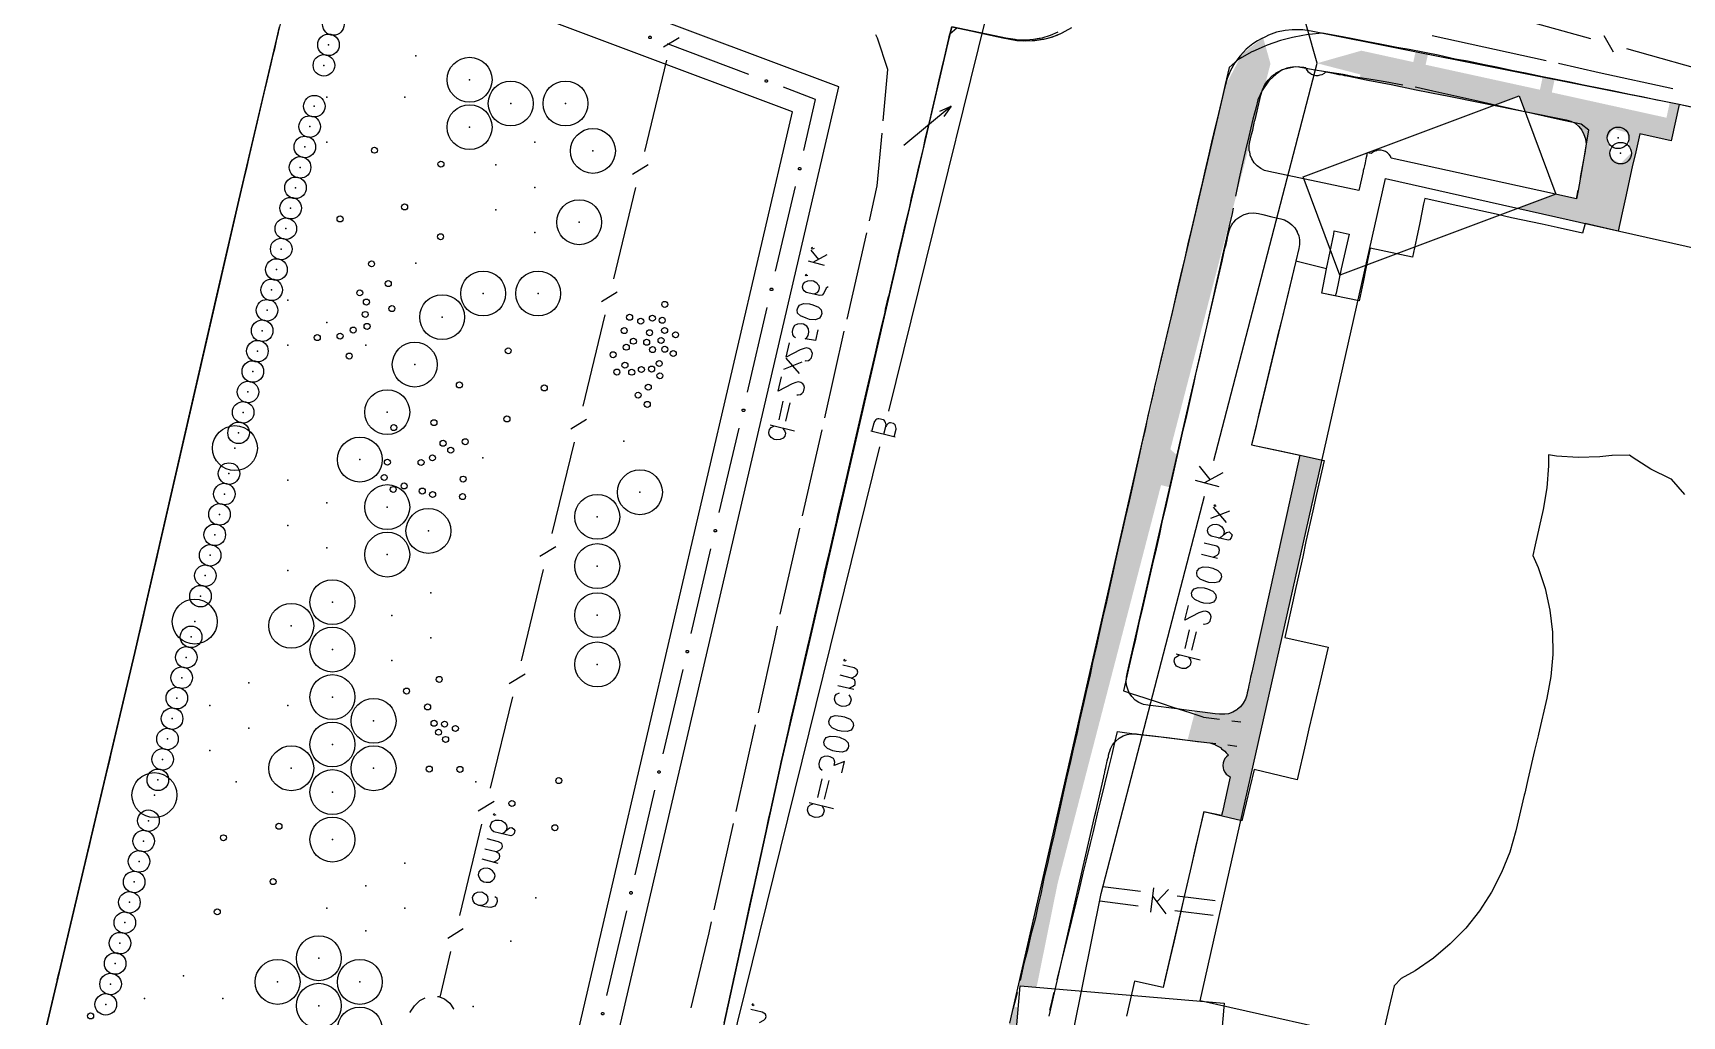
# Model space of a CAD drawing. Header units: metres. Extents: x 120 to 577, y 4 to 268.
# Drawn here: x 223 to 333.1, y 132.8 to 198.5 of the extents above; entities that cross this region are included whole.
import ezdxf

# ---------------------------------------------------------------- set-up
doc = ezdxf.new("R2010")
doc.units = ezdxf.units.M
for name, color, linetype in [('BOUNDARY', 7, 'Continuous'), ('BUILDING', 7, 'Continuous'), ('CURB', 7, 'Continuous'), ('ELECTR_CABLE', 7, 'Continuous'), ('ELECTR_CABLE_COMM', 7, 'Continuous'), ('GRASS', 7, 'Continuous'), ('HEAT', 7, 'Continuous'), ('LOUNGER', 7, 'Continuous'), ('NEW_BUSH', 3, 'Continuous'), ('NEW_LAWN', 82, 'Continuous'), ('NEW_TREE', 3, 'Continuous'), ('OVERHEAD_POWER_LINE', 7, 'Continuous'), ('ROAD', 7, 'Continuous'), ('SEWER', 7, 'Continuous'), ('WATER_PIPELINE', 7, 'Continuous')]:
    doc.layers.add(name, color=color, linetype=linetype)

# ---------------------------------------------------------------- blocks, each defined once
blk = doc.blocks.new('КЛЕН')
blk.add_circle((0, 0), 0.2)
blk = doc.blocks.new('СОСНА')
blk.add_circle((0, 0), 0.2)
blk = doc.blocks.new('ЯБЛОНЯ')
blk.add_circle((0, 0), 0.2)
blk = doc.blocks.new('ЛИПА')
blk.add_circle((0, 0), 0.2)
blk = doc.blocks.new('ТОПОЛЬ')
blk.add_circle((0, 0), 0.2)
blk = doc.blocks.new('ЗЛАКИ_ОРНАМЕНТАЛЬНЫЕ')
blk.add_circle((0, 0), 0.2)

msp = doc.modelspace()

# ---------------------------------------------------------------- hatches: boundary and pattern name
at = {"layer": 'NEW_LAWN'}
for points in [[(302.56, 194.88), (303.74, 197.12), (305.13, 198.17), (305.62, 196.44), (305.26, 195.05), (305.25, 195.04), (305.25, 195.04), (305.08, 194.69), (305.08, 194.69), (304.97, 194.33), (304.59, 192.69), (304.59, 192.68), (304.55, 192.6), (304.55, 192.6), (304.52, 192.46), (304.48, 192.25), (304.48, 192.25), (304.43, 192), (304.36, 191.72), (304.36, 191.72), (304.29, 191.43), (304.24, 191.22), (304.22, 191.1), (304.22, 191.1), (304.22, 191.04), (298.93, 170.68), (299.38, 170.28), (299.38, 170.28), (298.89, 168.14), (298.31, 168.29), (291.4, 141.68), (290, 134.76), (288.76, 134.86)], [(309.06, 169.96), (303.64, 145.88), (301.17, 146.45), (298.46, 134.72), (298.55, 135.15), (298.55, 135.16), (300.33, 142.82), (301.1, 146.21), (301.16, 146.46), (301.16, 146.47), (301.17, 146.47), (301.17, 146.47), (301.17, 146.47), (302.33, 146.21), (302.34, 146.21), (302.34, 146.21), (302.41, 146.47), (302.93, 148.81), (302.93, 148.81), (302.93, 148.81), (302.79, 148.88), (302.79, 148.88), (302.67, 148.99), (302.67, 148.99), (302.56, 149.11), (302.56, 149.11), (302.49, 149.27), (302.49, 149.27), (302.46, 149.41), (302.46, 149.41), (302.44, 149.56), (302.44, 149.56), (302.46, 149.74), (302.46, 149.74), (302.51, 149.88), (302.51, 149.88), (302.58, 150.02), (302.58, 150.02), (302.68, 150.14), (302.69, 150.14), (302.81, 150.24), (302.81, 150.24), (302.81, 150.25), (302.67, 150.4), (302.56, 150.52), (302.56, 150.52), (302.35, 150.68), (302.35, 150.68), (302.27, 150.77), (302.27, 150.77), (301.93, 150.94), (301.9, 150.96), (301.9, 150.96), (301.57, 151.07), (301.57, 151.07), (300.61, 151.19), (300.08, 151.25), (300.58, 153.17), (301.08, 153.13), (301.92, 153.02), (302.21, 152.99), (302.58, 152.99), (302.58, 152.99), (302.82, 153.02), (302.83, 153.02), (303.1, 153.13), (303.1, 153.13), (303.37, 153.28), (303.42, 153.32), (303.61, 153.48), (303.61, 153.48), (303.8, 153.72), (303.8, 153.72), (303.94, 153.98), (303.94, 153.98), (304.03, 154.26), (304.06, 154.42), (304.12, 154.66), (304.17, 154.93), (304.24, 155.19), (304.29, 155.45), (304.38, 155.8), (307.59, 170.28), (307.59, 170.28), (304.37, 170.99), (304.37, 170.99)], [(288.44, 133.45), (288.76, 133.4), (287.69, 120.82), (287.2, 120.92), (283.53, 102.73), (279.35, 84.82), (280.04, 84.66), (279.95, 84.28), (279.5, 82.24), (278.79, 82.41), (271.7, 53.26), (272.88, 52.96), (272.72, 52.17), (272.5, 51.19), (271.86, 50.67), (271.07, 50.87), (269.47, 44.69), (268.48, 44.62)]]:
    msp.add_hatch(color=82, dxfattribs=at).paths.add_polyline_path(points)
h = msp.add_hatch(color=82, dxfattribs=at)
h.paths.add_polyline_path([(311.63, 195.72), (308.73, 196.47), (311.69, 197.31), (315.16, 196.55), (315.31, 197.23), (316.14, 197.07), (315.98, 196.37), (323.62, 194.7), (323.8, 195.54), (324.6, 195.38), (324.41, 194.52), (332.07, 192.83), (332.29, 193.84), (332.92, 193.71), (332.38, 191.29), (330.28, 191.76), (328.85, 185.28), (322.18, 186.78), (324.67, 187.72), (326.07, 187.41), (326.07, 187.41), (326.07, 187.41), (326.18, 187.97), (326.56, 190.13), (326.58, 190.26), (326.59, 190.38), (326.61, 190.48), (326.61, 190.48), (326.63, 190.57), (326.63, 190.57), (326.65, 190.62), (326.65, 190.62), (326.65, 190.66), (326.65, 190.66), (326.66, 190.78), (326.68, 190.92), (326.7, 191.09), (326.7, 191.1), (326.68, 191.22), (326.66, 191.43), (326.66, 191.43), (326.56, 191.72), (326.56, 191.72), (326.42, 192), (326.42, 192), (326.21, 192.25), (326.21, 192.25), (325.97, 192.46), (325.97, 192.46), (325.69, 192.6), (325.69, 192.6), (325.37, 192.68), (325.37, 192.68), (322.62, 193.24), (322.23, 194.29), (320.53, 193.66), (317.2, 194.33), (317.2, 194.33), (317.18, 194.33), (317.18, 194.33), (315.36, 194.69), (313.67, 195.04), (312.12, 195.34), (311.56, 195.45)])
h.paths.add_polyline_path([(329.44, 191.84), (328.49, 192.1), (328.14, 191.49), (328.4, 190.11), (329.01, 189.76), (329.7, 190.46)], flags=16)

# ---------------------------------------------------------------- linework, layer by layer
at = {"layer": 'BOUNDARY'}
msp.add_lwpolyline([(334.7, 193.31), (332.92, 193.72), (332.38, 191.29), (330.28, 191.76), (330.02, 190.55), (329.79, 189.54), (329.34, 187.48), (329.11, 186.47), (328.85, 185.26), (326.63, 185.77), (326.47, 185.12), (324.78, 185.49), (323.77, 185.72), (321.72, 186.15), (320.69, 186.38), (318.65, 186.83), (317.62, 187.06), (315.92, 187.43), (315.85, 187.08), (315.59, 185.8), (315.38, 184.77), (315.1, 183.52), (312.27, 184.11), (312.01, 182.87), (311.8, 181.84), (311.54, 180.6), (309.04, 181.12), (309.37, 182.73), (307.31, 183.24), (307.07, 182.22), (306.82, 181.19), (306.34, 179.17), (306.07, 178.14), (305.58, 176.11), (305.34, 175.08), (304.85, 173.05), (304.61, 172.02), (304.36, 170.99), (306.27, 170.57), (307.3, 170.35), (309.2, 169.93), (308.68, 167.59), (308.45, 166.57), (307.99, 164.53), (307.77, 163.5), (307.31, 161.46), (307.09, 160.43), (306.58, 158.1), (309.48, 157.46), (308.92, 155.07), (308.68, 154.05), (308.19, 152.01), (307.96, 151), (307.4, 148.6), (304.54, 149.28), (304.24, 148.08), (303.99, 147.07), (303.7, 145.86), (301.17, 146.46), (300.85, 145.15), (300.62, 144.13), (300.33, 142.82), (299.86, 140.81), (299.63, 139.8), (299.16, 137.76), (298.91, 136.73), (298.46, 134.72), (296.54, 135.16), (296.01, 132.82)], dxfattribs=at)
at = {"layer": 'BUILDING'}
for points in [[(324.69, 187.72), (310.26, 182.31), (307.8, 188.88), (322.23, 194.29)], [(302.53, 133.69), (293.88, 32.11), (280.24, 33.27), (288.89, 134.85)]]:
    msp.add_lwpolyline(points, close=True, dxfattribs=at)
for points in [[(313.01, 131.11), (300.93, 133.83), (313.3, 188.78), (427.18, 163.15)], [(333.29, 167.66), (332.41, 168.68), (332.35, 168.7), (331.03, 169.36), (329.78, 170.15), (329.6, 170.29), (328.44, 170.27), (328.43, 170.27), (327.62, 170.17), (326.17, 170.13), (324.73, 170.22), (324.18, 170.32), (324.2, 169.58), (324.09, 168.1), (323.84, 166.65), (323.31, 164.31), (323.15, 163.59), (323.5, 162.79), (323.96, 161.38), (324.27, 159.93), (324.45, 158.46), (324.47, 156.98), (324.35, 155.5), (324.09, 154.05), (323.53, 151.65), (323.5, 151.55), (323.26, 150.55), (322.8, 148.62), (322.6, 147.72), (322.57, 147.58), (322.01, 145.19), (321.6, 143.77), (321.06, 142.4), (320.38, 141.09), (319.58, 139.85), (318.66, 138.69), (317.63, 137.64), (316.51, 136.68), (315.29, 135.85), (314.35, 135.33), (313.88, 134.85), (313.77, 134.38), (313.75, 134.29), (313.53, 133.34), (313.09, 131.41)]]:
    msp.add_lwpolyline(points, dxfattribs=at)
at = {"layer": 'CURB'}
for points in [[(239.5, 199.16), (239.3, 198.36), (239.03, 197.23), (238.85, 196.42), (238.57, 195.29), (238.38, 194.48), (238.12, 193.35), (237.93, 192.55), (237.66, 191.41), (237.47, 190.61), (237.21, 189.47), (237.02, 188.69), (236.75, 187.55), (236.56, 186.75), (236.3, 185.61), (236.11, 184.79), (235.86, 183.66), (235.67, 182.85), (235.41, 181.72), (235.22, 180.91), (234.97, 179.78), (234.78, 178.97), (234.52, 177.84), (234.33, 177.04), (234.08, 175.9), (233.89, 175.1), (233.63, 173.96), (233.44, 173.16), (233.17, 172.02), (233, 171.22), (232.74, 170.09), (232.55, 169.28), (232.28, 168.15), (232.11, 167.34), (231.85, 166.21), (231.66, 165.4), (231.39, 164.27), (231.22, 163.47), (230.96, 162.33), (230.76, 161.53), (230.5, 160.39), (230.33, 159.59), (230.07, 158.45), (229.87, 157.65), (229.75, 157.11), (229.75, 157.11), (229.61, 156.52), (229.42, 155.71), (229.16, 154.58), (228.97, 153.77), (228.7, 152.64), (228.51, 151.83), (228.23, 150.7), (228.06, 149.9), (227.78, 148.76), (227.59, 147.96), (227.32, 146.82), (227.13, 146.02), (226.87, 144.88), (226.68, 144.08), (226.4, 142.94), (226.21, 142.14), (225.94, 141.01), (225.75, 140.2), (225.49, 139.09), (225.3, 138.28), (225.04, 137.15), (224.84, 136.34), (224.56, 135.21)], [(269.75, 135.21), (270.01, 136.34), (270.18, 137.15), (270.43, 138.3), (270.6, 139.1), (270.85, 140.24), (271.02, 141.04), (271.28, 142.18), (271.46, 142.98), (271.7, 144.13), (271.88, 144.94), (272.12, 146.07), (272.3, 146.87), (272.56, 148.01), (272.73, 148.81), (272.96, 149.9), (272.96, 149.9), (272.98, 149.95), (272.98, 149.95), (272.98, 149.97), (273.17, 150.77), (273.43, 151.9), (273.61, 152.71), (273.87, 153.84), (274.06, 154.65), (274.32, 155.78), (274.5, 156.58), (274.76, 157.72), (274.95, 158.52), (275.21, 159.66), (275.4, 160.46), (275.67, 161.6), (275.84, 162.4), (275.84, 162.42), (275.84, 162.42), (276.1, 163.54), (276.3, 164.34), (276.56, 165.47), (276.73, 166.28), (276.99, 167.41), (277.19, 168.22), (277.45, 169.35), (277.64, 170.16), (277.9, 171.29), (278.08, 172.09), (278.34, 173.23), (278.53, 174.03), (278.79, 175.17), (278.97, 175.97), (279.23, 177.11), (279.42, 177.91), (279.68, 179.04), (279.88, 179.85), (279.91, 180.04), (279.91, 180.04), (280.1, 180.88), (280.1, 180.88), (280.14, 180.98), (280.33, 181.79), (280.59, 182.92), (280.78, 183.73), (281.05, 184.86), (281.22, 185.66), (281.5, 186.8), (281.67, 187.6), (281.95, 188.74), (282.13, 189.54), (282.41, 190.68), (282.58, 191.48), (282.86, 192.62), (283.04, 193.42), (283.3, 194.55), (283.49, 195.36), (283.75, 196.49), (283.95, 197.3), (284.21, 198.43), (284.66, 198.83)], [(285.8, 198.59), (286.6, 198.41), (287.75, 198.17), (288.56, 198.01), (288.61, 198.01), (288.61, 198.01), (289.15, 197.96), (289.15, 197.96), (289.71, 197.98), (289.71, 197.98), (289.73, 197.98), (290.53, 198.1), (290.83, 198.17), (290.83, 198.17), (291.37, 198.34), (291.37, 198.34), (291.65, 198.47), (292.36, 198.85)], [(331.54, 193.99), (330.42, 194.22), (329.6, 194.38), (328.46, 194.62), (327.66, 194.78), (326.52, 195.01), (325.72, 195.18), (324.59, 195.41), (323.78, 195.57), (322.65, 195.81), (321.84, 195.97), (320.71, 196.2), (319.91, 196.37), (318.77, 196.6), (317.95, 196.75), (316.83, 197), (316.01, 197.16), (315.8, 197.21), (315.8, 197.21), (314.88, 197.38), (314.07, 197.52), (312.94, 197.75), (312.13, 197.91), (311, 198.12), (310.18, 198.27), (309.08, 198.48), (309.08, 198.48), (309.04, 198.48), (308.22, 198.4), (308.13, 198.38), (308.13, 198.38), (307.21, 198.22), (307.21, 198.22), (307.09, 198.19), (306.28, 197.98), (305.39, 197.68), (305.39, 197.68), (305.2, 197.59), (304.45, 197.26), (304.38, 197.23), (304.38, 197.23), (303.7, 196.86), (303.7, 196.86), (303.44, 196.7), (302.86, 196.18), (302.6, 195.04), (302.41, 194.24), (302.14, 193.12), (301.95, 192.32), (301.69, 191.2), (301.5, 190.4), (301.24, 189.26), (301.06, 188.46), (300.8, 187.34), (300.61, 186.54), (300.34, 185.4), (300.15, 184.6), (299.89, 183.48), (299.7, 182.68), (299.44, 181.54), (299.26, 180.74), (299, 179.62), (298.81, 178.82), (298.55, 177.68), (298.35, 176.88), (298.09, 175.76), (297.9, 174.96), (297.86, 174.75), (297.86, 174.75), (297.85, 174.7), (297.85, 174.7), (297.66, 173.82), (297.46, 173.02), (297.22, 171.9), (297.03, 171.1), (296.78, 169.96), (296.61, 169.16), (296.35, 168.02), (296.17, 167.22), (295.91, 166.1), (295.73, 165.3), (295.47, 164.16), (295.3, 163.36), (295.05, 162.23), (294.86, 161.42), (294.62, 160.3), (294.42, 159.5), (294.18, 158.37), (293.99, 157.56), (293.74, 156.43), (293.57, 155.62), (293.31, 154.51), (293.13, 153.7), (292.87, 152.57), (292.7, 151.76), (292.43, 150.65), (292.26, 149.83), (292, 148.71), (291.82, 147.9), (291.58, 146.77), (291.39, 145.97), (291.14, 144.85), (290.95, 144.03), (290.7, 142.91), (290.51, 142.11), (290.27, 140.97), (290.09, 140.17), (289.92, 139.38), (289.92, 139.38), (289.83, 139.05), (289.62, 138.25), (289.36, 137.13), (289.15, 136.33), (288.89, 135.19)], [(314.47, 195.01), (313.29, 195.22), (312.48, 195.36), (311.3, 195.55), (310.47, 195.71), (309.29, 195.9), (308.48, 196.04), (307.52, 196.21), (307.52, 196.21), (307.3, 196.23), (306.49, 196.06), (306.41, 196.02), (306.41, 196.02), (305.99, 195.74), (305.99, 195.74), (305.55, 195.34), (305.55, 195.34), (305.53, 195.34), (305.06, 194.66), (304.78, 194.03), (304.78, 194.03), (304.66, 193.54), (304.45, 192.74), (304.17, 191.57), (303.98, 190.76), (303.7, 189.59), (303.52, 188.79), (303.28, 187.6)], [(315.4, 194.85), (315.29, 194.87)], [(326.32, 188.83), (326.54, 190.01), (326.68, 190.82), (326.89, 192), (326.37, 192.39), (325.2, 192.65), (324.39, 192.82), (323.22, 193.09), (322.42, 193.26), (321.23, 193.54), (320.43, 193.72), (319.26, 193.98), (318.46, 194.15), (317.27, 194.43), (316.46, 194.61), (315.4, 194.85)], [(332.92, 193.72), (332.36, 193.82)], [(326.07, 187.41), (326.18, 188)], [(303.05, 186.43), (302.86, 185.61), (302.69, 184.81), (302.42, 183.64), (302.23, 182.83), (301.97, 181.66), (301.79, 180.84), (301.53, 179.67), (301.34, 178.87), (301.08, 177.7), (300.9, 176.9), (300.62, 175.71), (300.45, 174.91), (300.41, 174.75), (300.41, 174.75), (300.19, 173.74), (300, 172.93), (299.73, 171.76), (299.54, 170.96), (299.28, 169.77), (299.1, 168.97), (298.83, 167.8), (298.65, 166.99), (298.37, 165.82), (298.2, 165.02), (297.93, 163.83), (297.74, 163.03), (297.48, 161.86), (297.29, 161.06), (297.03, 159.89), (296.83, 159.08), (296.57, 157.89), (296.38, 157.09), (296.12, 155.92), (295.94, 155.12), (295.8, 154.54), (295.8, 154.54), (296.38, 154.35), (297.17, 154.09), (298.32, 153.72), (299.1, 153.46), (300.24, 153.09), (301.03, 152.83), (301.15, 152.78), (301.15, 152.78), (302.21, 152.66)], [(303.12, 186.8), (303.12, 186.78), (303.12, 186.78), (303.05, 186.43)], [(303.03, 152.55), (303.63, 152.48)], [(291.37, 135.23), (291.66, 136.41), (291.86, 137.22), (292.15, 138.39), (292.35, 139.19), (292.35, 139.21), (292.35, 139.21), (292.63, 140.38), (292.83, 141.18), (293.11, 142.37), (293.31, 143.17), (293.59, 144.34), (293.8, 145.15), (294.07, 146.33), (294.27, 147.14), (294.55, 148.32), (294.76, 149.13), (295.04, 150.3), (295.23, 151.1), (295.4, 151.83), (295.4, 151.83), (295.87, 151.76), (296.69, 151.66), (297.9, 151.52), (298.72, 151.42), (299.93, 151.28), (300.75, 151.17), (300.96, 151.15), (300.96, 151.15), (301.97, 151.03)], [(302.77, 150.93), (303.38, 150.86)], [(224.37, 134.4), (224.25, 133.83)], [(269.45, 133.83), (269.57, 134.4)], [(288.7, 134.39), (288.56, 133.83)], [(291.04, 133.83), (291.18, 134.42)], [(224.25, 133.83), (224.11, 133.27)], [(269.33, 133.27), (269.45, 133.83)], [(288.56, 133.83), (288.42, 133.27)], [(290.88, 133.22), (291.04, 133.83)]]:
    msp.add_lwpolyline(points, dxfattribs=at)
at = {"layer": 'ELECTR_CABLE'}
for points in [[(279.75, 192.62), (280.07, 196.06), (280.07, 196.06), (279.37, 198.15), (279.37, 198.15), (279.25, 198.36)], [(316.41, 198.33), (324.04, 196.65)], [(324.85, 196.47), (327.57, 195.86), (327.57, 195.86), (332.5, 194.78)], [(278.83, 185.94), (279.35, 188.27), (279.35, 188.27), (279.67, 191.79)], [(277.34, 179.38), (278.65, 185.14)], [(275.86, 172.79), (277.15, 178.57)], [(274.36, 166.23), (275.67, 171.99)], [(272.87, 159.66), (274.18, 165.42)], [(271.41, 153.07), (272.51, 158.02), (272.51, 158.02), (272.7, 158.86)], [(269.92, 146.49), (271.21, 152.27)], [(268.45, 139.92), (269.75, 145.69)], [(266.92, 133.36), (268.12, 138.39), (268.12, 138.39), (268.28, 139.12)]]:
    msp.add_lwpolyline(points, dxfattribs=at)
at = {"layer": 'ELECTR_CABLE_COMM'}
for points in [[(320.81, 199.83), (327, 198.12)], [(327.89, 198.33), (328.5, 197.24)], [(265.07, 197.56), (266.11, 198.2)], [(329.39, 197.45), (335.57, 195.72)], [(263.83, 190.57), (265.29, 196.67)], [(263, 189.05), (264.05, 189.7)], [(261.76, 182.07), (263.23, 188.16)], [(260.94, 180.55), (261.99, 181.19)], [(259.7, 173.56), (261.17, 179.66)], [(258.88, 172.04), (259.93, 172.69)], [(257.64, 165.06), (259.13, 171.15)], [(256.82, 163.54), (257.89, 164.18)], [(255.58, 156.55), (257.07, 162.65)], [(254.76, 155.03), (255.83, 155.68)], [(253.52, 148.04), (255.01, 154.14)], [(252.7, 146.53), (253.77, 147.17)], [(251.48, 139.54), (252.94, 145.63)], [(254.27, 145.01), (254.46, 145.09), (254.46, 145.09), (254.57, 145.22), (254.57, 145.22), (254.78, 145.39), (254.78, 145.39), (254.95, 145.41), (254.95, 145.41), (255.08, 145.3), (255.08, 145.3), (255.15, 145.22), (255.15, 145.22), (255.09, 145.01), (255.09, 145.01), (254.99, 144.9), (254.99, 144.9), (254.88, 144.85), (254.88, 144.85), (253.75, 145.13), (253.75, 145.13), (253.61, 145.23), (253.61, 145.23), (253.56, 145.32), (253.56, 145.32), (253.5, 145.48), (253.5, 145.48), (253.56, 145.69), (253.56, 145.69), (253.66, 145.81), (253.66, 145.81), (253.85, 145.9), (253.85, 145.9), (254.1, 145.91), (254.1, 145.91), (254.25, 145.88), (254.25, 145.88), (254.46, 145.76), (254.46, 145.76), (254.59, 145.58), (254.59, 145.58), (254.62, 145.42), (254.62, 145.42), (254.57, 145.22)], [(253.87, 146.26), (253.77, 146.21), (253.77, 146.21), (253.71, 146.3), (253.71, 146.3), (253.8, 146.35)], [(253.89, 143.78), (254.17, 143.92), (254.17, 143.92), (254.29, 144.05), (254.29, 144.05), (254.32, 144.18), (254.32, 144.18), (254.27, 144.34), (254.27, 144.34), (254.06, 144.46), (254.06, 144.46), (253.29, 144.66)], [(254.03, 143.01), (252.96, 143.29)], [(253.71, 143.1), (253.99, 143.24), (253.99, 143.24), (254.12, 143.36), (254.12, 143.36), (254.15, 143.5), (254.15, 143.5), (254.1, 143.66), (254.1, 143.66), (253.89, 143.78), (253.89, 143.78), (253.14, 143.98)], [(253.77, 141.98), (253.82, 142.19), (253.82, 142.19), (253.78, 142.35), (253.78, 142.35), (253.66, 142.53), (253.66, 142.53), (253.45, 142.65), (253.45, 142.65), (253.29, 142.7), (253.29, 142.7), (253.05, 142.68), (253.05, 142.68), (252.86, 142.58), (252.86, 142.58), (252.75, 142.46), (252.75, 142.46), (252.7, 142.26), (252.7, 142.26), (252.74, 142.11), (252.74, 142.11), (252.86, 141.93), (252.86, 141.93), (253.07, 141.79), (253.07, 141.79), (253.22, 141.76), (253.22, 141.76), (253.47, 141.77), (253.47, 141.77), (253.66, 141.88), (253.66, 141.88), (253.77, 141.98)], [(253.8, 140.81), (253.94, 140.71), (253.94, 140.71), (253.96, 140.48), (253.96, 140.48), (253.92, 140.34), (253.92, 140.34), (253.8, 140.17), (253.8, 140.17), (253.54, 140.08), (253.54, 140.08), (253.14, 140.12), (253.14, 140.12), (252.75, 140.2), (252.75, 140.2), (252.47, 140.34), (252.47, 140.34), (252.35, 140.52), (252.35, 140.52), (252.32, 140.74), (252.32, 140.74), (252.33, 140.81), (252.33, 140.81), (252.47, 141.01), (252.47, 141.01), (252.65, 141.09), (252.65, 141.09), (252.89, 141.11), (252.89, 141.11), (252.98, 141.09), (252.98, 141.09), (253.19, 140.97), (253.19, 140.97), (253.31, 140.8), (253.31, 140.8), (253.33, 140.57), (253.33, 140.57), (253.31, 140.5), (253.31, 140.5), (253.19, 140.31), (253.19, 140.31), (253, 140.22), (253, 140.22), (252.75, 140.2)], [(250.66, 138.02), (251.7, 138.67)], [(250.15, 134.09), (250.88, 137.13)], [(248.14, 133.06), (248.16, 133.09), (248.16, 133.09), (248.44, 133.51), (248.44, 133.51), (248.79, 133.85), (248.79, 133.85), (249.15, 134.04)], [(249.98, 134.12), (250.06, 134.12), (250.06, 134.12), (250.15, 134.09), (250.15, 134.09), (250.45, 133.97), (250.45, 133.97), (250.8, 133.69), (250.8, 133.69), (251.04, 133.3), (251.04, 133.3), (251.06, 133.27)]]:
    msp.add_lwpolyline(points, dxfattribs=at)
at = {"layer": 'GRASS'}
for points in [[(222.96, 128.38), (228.06, 149.95), (229.75, 157.11), (235.24, 180.98), (236.7, 187.32), (239.25, 198.13), (239.43, 198.9)], [(291.42, 198.55), (290.9, 198.33), (290.35, 198.15), (290.23, 198.13), (290.16, 198.12), (289.8, 198.05), (289.55, 198.03), (289.24, 198.01), (288.66, 198.03), (288.56, 198.05), (288.1, 198.12), (288.05, 198.13), (284.33, 198.9), (284.14, 198.13), (281.62, 187.32), (280.14, 180.98), (274.64, 157.11), (272.98, 149.95), (268.26, 128.38)], [(290.83, 132.82), (291.37, 135.16), (293.11, 142.82), (293.88, 146.21), (293.95, 146.47), (294.48, 148.81), (294.49, 148.88), (294.53, 148.99), (294.55, 149.11), (294.58, 149.27), (294.62, 149.41), (294.65, 149.56), (294.69, 149.74), (294.72, 149.88), (294.76, 150.02), (294.79, 150.14), (294.81, 150.25), (294.84, 150.4), (294.88, 150.52), (294.93, 150.68), (294.98, 150.77), (295.07, 150.94), (295.09, 150.96), (295.18, 151.07), (295.28, 151.19), (295.51, 151.38), (295.77, 151.54), (296.05, 151.64), (296.29, 151.68), (296.66, 151.68), (296.96, 151.64), (297.78, 151.54), (299, 151.38), (300.61, 151.19), (301.57, 151.07), (301.9, 150.96), (301.93, 150.94), (302.27, 150.77), (302.35, 150.68), (302.56, 150.52), (302.67, 150.4), (302.81, 150.25), (302.69, 150.14), (302.58, 150.02), (302.51, 149.88), (302.46, 149.74), (302.44, 149.56), (302.46, 149.41), (302.49, 149.27), (302.56, 149.11), (302.67, 148.99), (302.79, 148.88), (302.93, 148.81), (302.41, 146.47), (302.34, 146.21), (301.17, 146.47), (301.1, 146.21), (300.33, 142.82), (298.55, 135.16), (298.46, 134.72), (296.54, 135.16), (296.01, 132.82)]]:
    msp.add_lwpolyline(points, dxfattribs=at)
for points in [[(306.93, 196.2), (307.1, 196.23), (307.49, 196.25), (307.59, 196.23), (307.85, 196.2), (307.96, 196.18), (307.98, 196.16), (308.03, 196.04), (308.05, 196.04), (308.12, 195.92), (308.2, 195.85), (308.24, 195.83), (308.36, 195.74), (308.5, 195.69), (308.64, 195.65), (308.8, 195.65), (308.94, 195.69), (309.08, 195.72), (309.22, 195.81), (309.27, 195.85), (309.32, 195.9), (309.58, 195.85), (309.81, 195.81), (310.18, 195.72), (310.44, 195.69), (310.56, 195.65), (310.74, 195.62), (312.12, 195.34), (313.67, 195.04), (315.36, 194.69), (317.18, 194.33), (317.2, 194.33), (325.37, 192.68), (325.69, 192.6), (325.97, 192.46), (326.21, 192.25), (326.42, 192), (326.56, 191.72), (326.66, 191.43), (326.68, 191.22), (326.7, 191.1), (326.68, 190.92), (326.66, 190.78), (326.65, 190.66), (326.65, 190.62), (326.63, 190.57), (326.61, 190.48), (326.59, 190.38), (326.58, 190.26), (326.56, 190.14), (326.18, 187.97), (326.07, 187.41), (323.54, 187.97), (313.69, 190.14), (313.64, 190.26), (313.55, 190.38), (313.43, 190.48), (313.3, 190.57), (313.16, 190.62), (313.02, 190.66), (312.83, 190.66), (312.73, 190.64), (312.69, 190.62), (312.59, 190.59), (312.45, 190.52), (312.41, 190.48), (312.34, 190.43), (312.08, 190.48), (312.06, 190.43), (312.05, 190.34), (311.99, 190.08), (311.94, 189.82), (311.89, 189.61), (311.85, 189.44), (311.82, 189.31), (311.8, 189.23), (311.52, 187.97), (305.51, 189.23), (305.23, 189.31), (304.97, 189.44), (304.73, 189.61), (304.54, 189.82), (304.38, 190.08), (304.27, 190.34), (304.26, 190.43), (304.24, 190.48), (304.24, 190.52), (304.22, 190.59), (304.2, 190.62), (304.2, 190.64), (304.2, 190.66), (304.2, 190.78), (304.2, 190.92), (304.22, 191.1), (304.24, 191.22), (304.29, 191.43), (304.36, 191.72), (304.43, 192), (304.48, 192.25), (304.52, 192.46), (304.55, 192.6), (304.59, 192.68), (304.97, 194.33), (305.08, 194.69), (305.25, 195.04), (305.46, 195.34), (305.74, 195.62), (305.78, 195.65), (305.79, 195.65), (305.83, 195.69), (305.9, 195.74), (306, 195.83), (306.04, 195.85), (306.18, 195.92), (306.37, 196.04), (306.41, 196.04), (306.74, 196.16), (306.82, 196.18)], [(296.59, 153.93), (296.36, 154.16), (296.19, 154.42), (296.08, 154.66), (296.01, 154.93), (295.98, 155.19), (296, 155.45), (296.07, 155.8), (299.38, 170.28), (299.54, 170.99), (300.27, 174.19), (302.39, 183.24), (302.58, 184.09), (302.65, 184.37), (302.72, 184.67), (302.77, 184.95), (302.84, 185.19), (302.84, 185.21), (302.93, 185.47), (302.95, 185.51), (303.03, 185.68), (303.1, 185.79), (303.17, 185.86), (303.3, 186), (303.31, 186.03), (303.38, 186.08), (303.58, 186.22), (303.86, 186.36), (304.1, 186.43), (304.17, 186.45), (304.5, 186.47), (304.66, 186.45), (304.82, 186.43), (305.1, 186.36), (305.71, 186.22), (306.3, 186.08), (306.47, 186.03), (306.56, 186), (306.82, 185.86), (306.91, 185.79), (307.05, 185.68), (307.21, 185.51), (307.24, 185.47), (307.4, 185.21), (307.4, 185.19), (307.51, 184.95), (307.56, 184.67), (307.56, 184.37), (307.52, 184.09), (307.31, 183.24), (305.13, 174.19), (304.36, 170.99), (307.59, 170.28), (304.38, 155.8), (304.29, 155.45), (304.24, 155.19), (304.17, 154.93), (304.12, 154.66), (304.06, 154.42), (304.03, 154.26), (303.94, 153.98), (303.8, 153.72), (303.61, 153.48), (303.42, 153.32), (303.37, 153.28), (303.1, 153.13), (302.82, 153.02), (302.58, 152.99), (302.21, 152.99), (301.92, 153.02), (301.08, 153.13), (299.84, 153.28), (299.54, 153.32), (297.43, 153.58), (297.13, 153.63), (296.83, 153.76)], [(310, 181.12), (309.95, 180.93), (309.04, 181.12), (309.37, 182.73), (309.85, 185.05), (309.88, 185.28), (310.88, 185.05), (310.35, 182.73)]]:
    msp.add_lwpolyline(points, close=True, dxfattribs=at)
at = {"layer": 'HEAT'}
for points in [[(231.08, 11.19), (238.24, 41.04), (242.9, 61), (251.57, 98.23), (261.8, 142.18), (273.69, 193.23), (239.83, 205.94), (242.68, 216.18), (245.77, 227.37)], [(256.7, 4.24), (233.61, 10.46), (233.61, 10.46), (240.82, 40.44), (240.82, 40.44), (245.47, 60.41), (245.47, 60.41), (254.13, 97.64), (254.13, 97.64), (264.37, 141.57), (264.37, 141.57), (276.78, 194.89), (276.78, 194.89), (243.02, 207.57), (243.02, 207.57), (245.23, 215.48), (245.23, 215.48), (248.42, 227.04)], [(264.26, 198.2), (264.26, 198.15), (264.23, 198.12), (264.18, 198.12), (264.18, 198.12), (264.14, 198.12), (264.1, 198.15), (264.1, 198.2), (264.1, 198.2), (264.1, 198.24), (264.14, 198.27), (264.18, 198.27), (264.18, 198.27), (264.23, 198.27), (264.26, 198.24), (264.26, 198.2)], [(270.78, 195.72), (265.34, 197.77)], [(272.02, 195.28), (272.02, 195.24), (271.98, 195.2), (271.94, 195.2), (271.94, 195.2), (271.89, 195.2), (271.86, 195.24), (271.86, 195.28), (271.86, 195.28), (271.86, 195.32), (271.89, 195.36), (271.94, 195.36), (271.94, 195.36), (271.98, 195.36), (272.02, 195.32), (272.02, 195.28)], [(274.44, 190.64), (275.23, 194.05), (275.23, 194.05), (273.08, 194.87)], [(274.25, 189.43), (274.25, 189.38), (274.22, 189.35), (274.17, 189.35), (274.17, 189.35), (274.13, 189.35), (274.09, 189.38), (274.09, 189.43), (274.09, 189.43), (274.09, 189.47), (274.13, 189.51), (274.17, 189.51), (274.17, 189.51), (274.22, 189.51), (274.25, 189.47), (274.25, 189.43)], [(272.56, 182.57), (273.89, 188.23)], [(275.44, 183.36), (274.93, 183.99)], [(275.13, 184.09), (275.02, 184.04), (275.02, 184.04), (274.97, 184.13), (274.97, 184.13), (275.06, 184.18)], [(275.82, 182.97), (274.76, 183.24)], [(275.98, 183.67), (275.06, 183.17)], [(276.07, 181.54), (275.95, 181.44), (275.95, 181.44), (275.79, 181.11), (275.79, 181.11), (275.68, 180.98), (275.68, 180.98), (275.51, 180.95), (275.51, 180.95), (274.6, 181.16), (274.6, 181.16), (274.46, 181.26), (274.46, 181.26), (274.41, 181.35), (274.41, 181.35), (274.36, 181.51), (274.36, 181.51), (274.41, 181.72), (274.41, 181.72), (274.51, 181.84), (274.51, 181.84), (274.71, 181.94), (274.71, 181.94), (274.95, 181.96), (274.95, 181.96), (275.09, 181.93), (275.09, 181.93), (275.32, 181.8), (275.32, 181.8), (275.37, 181.72), (275.37, 181.72), (275.44, 181.63), (275.44, 181.63), (275.47, 181.47), (275.47, 181.47), (275.42, 181.26), (275.42, 181.26), (275.32, 181.14), (275.32, 181.14), (275.14, 181.04)], [(274.71, 182.29), (274.6, 182.26), (274.6, 182.26), (274.55, 182.33), (274.55, 182.33), (274.64, 182.38)], [(272.37, 181.36), (272.37, 181.32), (272.33, 181.28), (272.29, 181.28), (272.29, 181.28), (272.24, 181.28), (272.21, 181.32), (272.21, 181.36), (272.21, 181.36), (272.21, 181.4), (272.24, 181.44), (272.29, 181.44), (272.29, 181.44), (272.33, 181.44), (272.37, 181.4), (272.37, 181.36)], [(270.69, 174.5), (272, 180.16)], [(275.61, 179.62), (275.49, 179.43), (275.49, 179.43), (275.23, 179.34), (275.23, 179.34), (274.83, 179.36), (274.83, 179.36), (274.6, 179.43), (274.6, 179.43), (274.23, 179.59), (274.23, 179.59), (274.03, 179.78), (274.03, 179.78), (274.01, 179.99), (274.01, 179.99), (274.04, 180.13), (274.04, 180.13), (274.16, 180.32), (274.16, 180.32), (274.43, 180.41), (274.43, 180.41), (274.83, 180.39), (274.83, 180.39), (275.06, 180.34), (275.06, 180.34), (275.42, 180.18), (275.42, 180.18), (275.61, 179.99), (275.61, 179.99), (275.65, 179.76), (275.65, 179.76), (275.61, 179.62)], [(275.39, 178.66), (275.23, 177.96), (275.23, 177.96), (274.53, 178.07), (274.53, 178.07), (274.62, 178.1), (274.62, 178.1), (274.74, 178.29), (274.74, 178.29), (274.79, 178.5), (274.79, 178.5), (274.76, 178.73), (274.76, 178.73), (274.64, 178.91), (274.64, 178.91), (274.43, 179.03), (274.43, 179.03), (274.27, 179.06), (274.27, 179.06), (274.03, 179.04), (274.03, 179.04), (273.83, 178.94), (273.83, 178.94), (273.71, 178.75), (273.71, 178.75), (273.68, 178.56), (273.68, 178.56), (273.69, 178.33), (273.69, 178.33), (273.76, 178.24), (273.76, 178.24), (273.9, 178.14)], [(274.51, 176.62), (274.58, 176.6), (274.58, 176.6), (274.76, 176.62), (274.76, 176.62), (274.85, 176.67), (274.85, 176.67), (274.95, 176.79), (274.95, 176.79), (275.02, 177.07), (275.02, 177.07), (274.97, 177.23), (274.97, 177.23), (274.92, 177.32), (274.92, 177.32), (274.78, 177.42), (274.78, 177.42), (274.62, 177.46), (274.62, 177.46), (274.46, 177.42), (274.46, 177.42), (274.2, 177.33), (274.2, 177.33), (273.27, 176.83), (273.27, 176.83), (273.5, 177.79)], [(274.32, 176.51), (273.08, 176.01)], [(274.15, 175.74), (273.26, 176.76)], [(273.97, 174.33), (274.06, 174.31), (274.06, 174.31), (274.23, 174.35), (274.23, 174.35), (274.32, 174.4), (274.32, 174.4), (274.43, 174.52), (274.43, 174.52), (274.5, 174.8), (274.5, 174.8), (274.44, 174.96), (274.44, 174.96), (274.39, 175.05), (274.39, 175.05), (274.25, 175.15), (274.25, 175.15), (274.09, 175.19), (274.09, 175.19), (273.92, 175.15), (273.92, 175.15), (273.66, 175.06), (273.66, 175.06), (272.73, 174.56), (272.73, 174.56), (272.96, 175.52)], [(270.5, 173.29), (270.5, 173.25), (270.46, 173.21), (270.42, 173.21), (270.42, 173.21), (270.38, 173.21), (270.34, 173.25), (270.34, 173.29), (270.34, 173.29), (270.34, 173.33), (270.38, 173.37), (270.42, 173.37), (270.42, 173.37), (270.46, 173.37), (270.5, 173.33), (270.5, 173.29)], [(272.79, 172.65), (273.06, 173.89)], [(273.24, 172.55), (273.54, 173.79)], [(268.8, 166.45), (270.13, 172.09)], [(273.05, 172.08), (273.17, 171.9), (273.17, 171.9), (273.22, 171.76), (273.22, 171.76), (273.17, 171.55), (273.17, 171.55), (273.06, 171.43), (273.06, 171.43), (272.87, 171.33), (272.87, 171.33), (272.63, 171.31), (272.63, 171.31), (272.47, 171.34), (272.47, 171.34), (272.26, 171.47), (272.26, 171.47), (272.14, 171.64), (272.14, 171.64), (272.1, 171.8), (272.1, 171.8), (272.16, 172.01), (272.16, 172.01), (272.26, 172.13), (272.26, 172.13), (272.44, 172.23)], [(273.82, 171.9), (272.21, 172.29)], [(268.61, 165.24), (268.61, 165.2), (268.58, 165.16), (268.53, 165.16), (268.53, 165.16), (268.49, 165.16), (268.45, 165.2), (268.45, 165.24), (268.45, 165.24), (268.45, 165.28), (268.49, 165.32), (268.53, 165.32), (268.53, 165.32), (268.58, 165.32), (268.61, 165.28), (268.61, 165.24)], [(266.93, 158.38), (268.24, 164.04)], [(266.74, 157.17), (266.74, 157.13), (266.71, 157.09), (266.66, 157.09), (266.66, 157.09), (266.62, 157.09), (266.58, 157.13), (266.58, 157.17), (266.58, 157.17), (266.58, 157.21), (266.62, 157.25), (266.66, 157.25), (266.66, 157.25), (266.71, 157.25), (266.74, 157.21), (266.74, 157.17)], [(265.05, 150.33), (266.38, 155.97)], [(264.86, 149.12), (264.86, 149.08), (264.82, 149.04), (264.78, 149.04), (264.78, 149.04), (264.73, 149.04), (264.7, 149.08), (264.7, 149.12), (264.7, 149.12), (264.7, 149.16), (264.73, 149.2), (264.78, 149.2), (264.78, 149.2), (264.82, 149.2), (264.86, 149.16), (264.86, 149.12)], [(263.18, 142.26), (264.49, 147.92)], [(262.99, 141.05), (262.99, 141.01), (262.95, 140.97), (262.91, 140.97), (262.91, 140.97), (262.87, 140.97), (262.83, 141.01), (262.83, 141.05), (262.83, 141.05), (262.83, 141.09), (262.87, 141.13), (262.91, 141.13), (262.91, 141.13), (262.95, 141.13), (262.99, 141.09), (262.99, 141.05)], [(261.29, 134.19), (262.62, 139.85)], [(261.1, 132.98), (261.1, 132.94), (261.07, 132.9), (261.02, 132.9), (261.02, 132.9), (260.98, 132.9), (260.94, 132.94), (260.94, 132.98), (260.94, 132.98), (260.94, 133.02), (260.98, 133.06), (261.02, 133.06), (261.02, 133.06), (261.07, 133.06), (261.1, 133.02), (261.1, 132.98)]]:
    msp.add_lwpolyline(points, dxfattribs=at)
at = {"layer": 'LOUNGER'}
for p in [(248.54, 196.96), (248.54, 183.11), (236.54, 148.46), (252.54, 148.46)]:
    msp.add_point(p, dxfattribs=at)
at = {"layer": 'NEW_BUSH'}
for centre in [(243.02, 199.06), (242.7, 197.7), (242.39, 196.33), (241.75, 193.6), (241.44, 192.24), (328.84, 191.49), (241.12, 190.88), (329.01, 190.46), (240.8, 189.51), (240.49, 188.15), (240.17, 186.79), (239.85, 185.42), (239.54, 184.06), (239.22, 182.69), (238.9, 181.33), (238.59, 179.97), (238.27, 178.6), (237.95, 177.24), (237.64, 175.88), (237.32, 174.51), (237, 173.15), (236.69, 171.78), (236.05, 169.06), (235.74, 167.69), (235.42, 166.33), (235.1, 164.97), (234.79, 163.6), (234.47, 162.24), (234.15, 160.87), (233.52, 158.15), (233.2, 156.78), (232.89, 155.42), (232.57, 154.06), (232.25, 152.69), (231.94, 151.33), (231.62, 149.97), (231.3, 148.6), (230.67, 145.87), (230.35, 144.51), (230.04, 143.15), (229.72, 141.78), (229.4, 140.42), (229.09, 139.06), (228.77, 137.69), (228.45, 136.33), (228.14, 134.96), (227.82, 133.6)]:
    msp.add_circle(centre, 0.72, dxfattribs=at)
for p in [(242.7, 197.7), (242.39, 196.33), (241.75, 193.6), (241.44, 192.24), (241.12, 190.88), (328.84, 191.49), (240.8, 189.51), (329.01, 190.46), (240.49, 188.15), (240.17, 186.79), (239.85, 185.42), (239.54, 184.06), (239.22, 182.69), (238.9, 181.33), (238.59, 179.97), (238.27, 178.6), (237.95, 177.24), (237.64, 175.88), (237.32, 174.51), (237, 173.15), (236.69, 171.78), (236.05, 169.06), (235.74, 167.69), (235.42, 166.33), (235.1, 164.97), (234.79, 163.6), (234.47, 162.24), (234.15, 160.87), (233.52, 158.15), (233.2, 156.78), (232.89, 155.42), (232.57, 154.06), (232.25, 152.69), (231.94, 151.33), (231.62, 149.97), (231.3, 148.6), (230.67, 145.87), (230.35, 144.51), (230.04, 143.15), (229.72, 141.78), (229.4, 140.42), (229.09, 139.06), (228.77, 137.69), (228.45, 136.33), (228.14, 134.96), (227.82, 133.6)]:
    msp.add_point(p, dxfattribs=at)
at = {"layer": 'NEW_TREE'}
for centre in [(252.12, 195.37), (254.87, 193.78), (258.53, 193.78), (252.12, 192.2), (260.36, 190.61), (259.44, 185.85), (253.03, 181.09), (256.7, 181.09), (250.29, 179.51), (248.46, 176.34), (246.62, 173.16), (236.45, 170.76), (244.79, 169.99), (263.5, 167.81), (246.62, 166.82), (260.65, 166.17), (249.37, 165.23), (246.62, 163.65), (260.65, 162.88), (242.96, 160.47), (260.65, 159.6), (233.76, 159.17), (240.21, 158.89), (242.96, 157.3), (260.65, 156.31), (242.96, 154.13), (245.71, 152.54), (242.96, 150.96), (240.21, 149.37), (245.71, 149.37), (231.07, 147.58), (242.96, 147.78), (242.96, 144.61), (242.05, 136.68), (239.3, 135.1), (244.79, 135.1), (242.05, 133.51), (244.79, 131.92)]:
    msp.add_circle(centre, 1.5, dxfattribs=at)
for p in [(252.12, 195.37), (254.87, 193.78), (258.53, 193.78), (252.12, 192.2), (260.36, 190.61), (259.44, 185.85), (253.03, 181.09), (256.7, 181.09), (250.29, 179.51), (248.46, 176.34), (246.62, 173.16), (236.45, 170.76), (244.79, 169.99), (263.5, 167.81), (246.62, 166.82), (249.37, 165.23), (260.65, 166.17), (246.62, 163.65), (260.65, 162.88), (242.96, 160.47), (233.76, 159.17), (240.21, 158.89), (260.65, 159.6), (242.96, 157.3), (260.65, 156.31), (242.96, 154.13), (245.71, 152.54), (242.96, 150.96), (240.21, 149.37), (245.71, 149.37), (242.96, 147.78), (231.07, 147.58), (242.96, 144.61), (242.05, 136.68), (239.3, 135.1), (244.79, 135.1), (242.05, 133.51)]:
    msp.add_point(p, dxfattribs=at)
at = {"layer": 'OVERHEAD_POWER_LINE'}
for points in [[(283.53, 193.26), (284.29, 193.61), (284.29, 193.61), (281.13, 190.97)], [(284.29, 193.61), (283.81, 192.91)]]:
    msp.add_lwpolyline(points, dxfattribs=at)
at = {"layer": 'ROAD'}
for points in [[(239.34, 198.52), (239.2, 197.96), (239.08, 197.4), (238.94, 196.86), (236.7, 187.32), (229.75, 157.11), (222.96, 128.38)], [(269.12, 132.34), (272.98, 149.95), (278.69, 174.75), (280.14, 180.98), (283.39, 194.89), (284.14, 198.13), (284.33, 198.9), (288.05, 198.13), (288.69, 197.99), (288.68, 197.99), (288.8, 197.99), (289.25, 197.96), (289.87, 197.99), (290.46, 198.08), (290.48, 198.08), (291.09, 198.24), (291.32, 198.34), (291.66, 198.47), (291.79, 198.54)], [(340.18, 192.18), (332.92, 193.72), (308.34, 198.62), (307.77, 198.71), (307.07, 198.71), (306.6, 198.66), (306.02, 198.54), (305.85, 198.47), (305.48, 198.34), (305.29, 198.24), (304.96, 198.08), (304.8, 197.99), (304.76, 197.96), (304.45, 197.77), (303.99, 197.4), (303.59, 196.96), (303.24, 196.49), (302.95, 195.99), (302.72, 195.46), (302.56, 194.89), (299.31, 180.98), (297.86, 174.75), (292.21, 149.95), (288.19, 132.34)]]:
    msp.add_lwpolyline(points, dxfattribs=at)
at = {"layer": 'SEWER'}
for points in [[(308.73, 196.47), (306.02, 206.06)], [(301.83, 169.93), (308.73, 196.47)], [(302.2, 168.18), (300.62, 168.6)], [(301.58, 168.67), (300.87, 169.56)], [(301.18, 168.44), (302.46, 169.14)], [(294.32, 141.01), (301.22, 167.54)], [(302.88, 166.54), (301.62, 166.05)], [(302.69, 165.79), (301.81, 166.82)], [(302, 166.91), (301.92, 166.85), (301.92, 166.85), (301.85, 166.94), (301.85, 166.94), (301.95, 166.99)], [(302.18, 164.74), (302.37, 164.85), (302.37, 164.85), (302.48, 164.97), (302.48, 164.97), (302.69, 165.13), (302.69, 165.13), (302.86, 165.16), (302.86, 165.16), (302.98, 165.06), (302.98, 165.06), (303.05, 164.97), (303.05, 164.97), (303, 164.76), (303, 164.76), (302.88, 164.64), (302.88, 164.64), (302.79, 164.6), (302.79, 164.6), (301.65, 164.88), (301.65, 164.88), (301.51, 164.99), (301.51, 164.99), (301.46, 165.07), (301.46, 165.07), (301.41, 165.23), (301.41, 165.23), (301.46, 165.44), (301.46, 165.44), (301.58, 165.56), (301.58, 165.56), (301.76, 165.65), (301.76, 165.65), (302, 165.67), (302, 165.67), (302.16, 165.63), (302.16, 165.63), (302.37, 165.51), (302.37, 165.51), (302.49, 165.32), (302.49, 165.32), (302.53, 165.18), (302.53, 165.18), (302.48, 164.97)], [(301.78, 163.47), (302.06, 163.61), (302.06, 163.61), (302.16, 163.73), (302.16, 163.73), (302.21, 163.94), (302.21, 163.94), (302.18, 164.09), (302.18, 164.09), (302.04, 164.2), (302.04, 164.2), (301.2, 164.41)], [(302.07, 163.38), (301.01, 163.66)], [(302.3, 162.02), (302.16, 161.82), (302.16, 161.82), (301.9, 161.75), (301.9, 161.75), (301.51, 161.79), (301.51, 161.79), (301.29, 161.84), (301.29, 161.84), (300.92, 162), (300.92, 162), (300.73, 162.21), (300.73, 162.21), (300.69, 162.42), (300.69, 162.42), (300.73, 162.56), (300.73, 162.56), (300.87, 162.75), (300.87, 162.75), (301.13, 162.82), (301.13, 162.82), (301.51, 162.8), (301.51, 162.8), (301.76, 162.73), (301.76, 162.73), (302.11, 162.58), (302.11, 162.58), (302.3, 162.38), (302.3, 162.38), (302.34, 162.16), (302.34, 162.16), (302.3, 162.02)], [(301.95, 160.65), (301.81, 160.46), (301.81, 160.46), (301.55, 160.37), (301.55, 160.37), (301.17, 160.41), (301.17, 160.41), (300.94, 160.46), (300.94, 160.46), (300.57, 160.64), (300.57, 160.64), (300.38, 160.83), (300.38, 160.83), (300.34, 161.06), (300.34, 161.06), (300.38, 161.2), (300.38, 161.2), (300.52, 161.37), (300.52, 161.37), (300.78, 161.46), (300.78, 161.46), (301.18, 161.42), (301.18, 161.42), (301.41, 161.37), (301.41, 161.37), (301.76, 161.21), (301.76, 161.21), (301.95, 161), (301.95, 161), (301.99, 160.78), (301.99, 160.78), (301.95, 160.65)], [(301.13, 159.03), (301.2, 159.01), (301.2, 159.01), (301.38, 159.05), (301.38, 159.05), (301.48, 159.08), (301.48, 159.08), (301.58, 159.2), (301.58, 159.2), (301.65, 159.48), (301.65, 159.48), (301.62, 159.64), (301.62, 159.64), (301.55, 159.73), (301.55, 159.73), (301.41, 159.83), (301.41, 159.83), (301.27, 159.87), (301.27, 159.87), (301.1, 159.85), (301.1, 159.85), (300.83, 159.76), (300.83, 159.76), (299.89, 159.27), (299.89, 159.27), (300.14, 160.24)], [(299.91, 157.37), (300.21, 158.61)], [(300.36, 157.27), (300.68, 158.49)], [(300.15, 156.79), (300.27, 156.62), (300.27, 156.62), (300.31, 156.46), (300.31, 156.46), (300.26, 156.25), (300.26, 156.25), (300.15, 156.15), (300.15, 156.15), (299.96, 156.04), (299.96, 156.04), (299.72, 156.03), (299.72, 156.03), (299.58, 156.08), (299.58, 156.08), (299.35, 156.2), (299.35, 156.2), (299.24, 156.38), (299.24, 156.38), (299.19, 156.53), (299.19, 156.53), (299.24, 156.74), (299.24, 156.74), (299.37, 156.85), (299.37, 156.85), (299.54, 156.95)], [(300.92, 156.6), (299.31, 157)], [(290.63, 122.76), (294.32, 141.01)], [(294.41, 141.48), (296.94, 141.16)], [(297.62, 139.77), (297.83, 141.39)], [(298.02, 140.45), (298.81, 141.27)], [(294.21, 140.52), (296.78, 140.19)], [(297.76, 140.81), (298.62, 139.64)], [(299.38, 140.85), (301.92, 140.53)], [(299.24, 139.87), (301.79, 139.56)]]:
    msp.add_lwpolyline(points, dxfattribs=at)
at = {"layer": 'TREE'}
for p in [(242.58, 194.2), (247.79, 194.2), (242.58, 191.19), (256.48, 191.19), (253.88, 189.68), (256.48, 188.18), (253.88, 186.67), (256.48, 185.17), (239.97, 180.65), (242.58, 179.15), (239.97, 177.64), (245.19, 177.64), (262.42, 171.23), (253.01, 170.12), (239.97, 168.61), (242.58, 167.11), (239.97, 165.6), (242.58, 164.1), (239.97, 162.59), (249.53, 161.09), (246.92, 159.58), (249.53, 158.08), (246.92, 156.57), (237.37, 155.07), (234.76, 153.56), (239.97, 153.56), (237.37, 152.06), (234.76, 150.55), (247.79, 143.03), (245.19, 141.52), (242.58, 140.02), (247.79, 140.02), (256.55, 140.72), (245.19, 138.51), (254.87, 137.82), (233.02, 135.5), (230.41, 134), (235.63, 134), (252.36, 133.46)]:
    msp.add_point(p, dxfattribs=at)
at = {"layer": 'WATER_PIPELINE'}
for points in [[(280.12, 173.23), (289.1, 209.54)], [(280.54, 171.5), (278.93, 171.9)], [(278.99, 171.88), (279.14, 172.46)], [(280.49, 171.52), (280.61, 172.02), (280.61, 172.02), (280.61, 172.08), (280.61, 172.08), (280.59, 172.16), (280.59, 172.16), (280.57, 172.25), (280.57, 172.25), (280.56, 172.29), (280.56, 172.29), (280.54, 172.32), (280.54, 172.32), (280.5, 172.36), (280.5, 172.36), (280.45, 172.39), (280.45, 172.39), (280.43, 172.41), (280.43, 172.41), (280.24, 172.44), (280.24, 172.44), (280.21, 172.44), (280.21, 172.44), (280.16, 172.44), (280.16, 172.44), (280.12, 172.43), (280.12, 172.43), (280.09, 172.41), (280.09, 172.41), (280.03, 172.37), (280.03, 172.37), (280, 172.32), (280, 172.32), (279.96, 172.27), (279.96, 172.27), (279.93, 172.2), (279.93, 172.2), (279.93, 172.27), (279.93, 172.27), (279.95, 172.32), (279.95, 172.32), (279.93, 172.41), (279.93, 172.41), (279.91, 172.46), (279.91, 172.46), (279.89, 172.51), (279.89, 172.51), (279.86, 172.57), (279.86, 172.57), (279.81, 172.62), (279.81, 172.62), (279.77, 172.65), (279.77, 172.65), (279.46, 172.72), (279.46, 172.72), (279.42, 172.72), (279.42, 172.72), (279.39, 172.72), (279.39, 172.72), (279.33, 172.69), (279.33, 172.69), (279.26, 172.65), (279.26, 172.65), (279.23, 172.62), (279.23, 172.62), (279.18, 172.55), (279.18, 172.55), (279.14, 172.51), (279.14, 172.51), (279.14, 172.46)], [(279.79, 171.69), (279.93, 172.2)], [(265.19, 112.84), (270.55, 134.53), (270.55, 134.53), (279.53, 170.84)], [(277.27, 156.58), (277.19, 156.53), (277.19, 156.53), (277.12, 156.62), (277.12, 156.62), (277.22, 156.67)], [(277.47, 154.72), (277.75, 154.86), (277.75, 154.86), (277.87, 154.98), (277.87, 154.98), (277.88, 155.12), (277.88, 155.12), (277.85, 155.28), (277.85, 155.28), (277.64, 155.4), (277.64, 155.4), (276.87, 155.59)], [(277.64, 155.4), (277.92, 155.55), (277.92, 155.55), (278.02, 155.66), (278.02, 155.66), (278.06, 155.8), (278.06, 155.8), (278.01, 155.96), (278.01, 155.96), (277.8, 156.08), (277.8, 156.08), (277.05, 156.27)], [(277.45, 154.28), (277.57, 154.1), (277.57, 154.1), (277.61, 153.95), (277.61, 153.95), (277.55, 153.74), (277.55, 153.74), (277.45, 153.62), (277.45, 153.62), (277.26, 153.53), (277.26, 153.53), (277.01, 153.51), (277.01, 153.51), (276.87, 153.55), (276.87, 153.55), (276.64, 153.67), (276.64, 153.67), (276.54, 153.84), (276.54, 153.84), (276.49, 154), (276.49, 154), (276.54, 154.21), (276.54, 154.21), (276.64, 154.33), (276.64, 154.33), (276.84, 154.42)], [(277.78, 154.63), (276.71, 154.89)], [(277.73, 152.1), (277.61, 151.92), (277.61, 151.92), (277.34, 151.83), (277.34, 151.83), (276.94, 151.85), (276.94, 151.85), (276.71, 151.9), (276.71, 151.9), (276.35, 152.08), (276.35, 152.08), (276.16, 152.27), (276.16, 152.27), (276.12, 152.5), (276.12, 152.5), (276.16, 152.62), (276.16, 152.62), (276.28, 152.81), (276.28, 152.81), (276.54, 152.9), (276.54, 152.9), (276.94, 152.86), (276.94, 152.86), (277.17, 152.81), (277.17, 152.81), (277.54, 152.66), (277.54, 152.66), (277.73, 152.46), (277.73, 152.46), (277.76, 152.24), (277.76, 152.24), (277.73, 152.1)], [(277.4, 150.73), (277.27, 150.54), (277.27, 150.54), (277.01, 150.45), (277.01, 150.45), (276.61, 150.49), (276.61, 150.49), (276.38, 150.54), (276.38, 150.54), (276.02, 150.7), (276.02, 150.7), (275.82, 150.89), (275.82, 150.89), (275.79, 151.12), (275.79, 151.12), (275.82, 151.26), (275.82, 151.26), (275.95, 151.43), (275.95, 151.43), (276.21, 151.52), (276.21, 151.52), (276.61, 151.5), (276.61, 151.5), (276.84, 151.45), (276.84, 151.45), (277.2, 151.28), (277.2, 151.28), (277.4, 151.08), (277.4, 151.08), (277.43, 150.86), (277.43, 150.86), (277.4, 150.73)], [(276.99, 149.07), (277.17, 149.83), (277.17, 149.83), (276.47, 149.56), (276.47, 149.56), (276.52, 149.77), (276.52, 149.77), (276.47, 149.93), (276.47, 149.93), (276.42, 150.02), (276.42, 150.02), (276.21, 150.14), (276.21, 150.14), (276.05, 150.18), (276.05, 150.18), (275.81, 150.16), (275.81, 150.16), (275.61, 150.07), (275.61, 150.07), (275.49, 149.88), (275.49, 149.88), (275.44, 149.67), (275.44, 149.67), (275.47, 149.44), (275.47, 149.44), (275.53, 149.35), (275.53, 149.35), (275.67, 149.25)], [(275.39, 147.43), (275.68, 148.67)], [(275.84, 147.31), (276.14, 148.55)], [(275.65, 146.86), (275.77, 146.68), (275.77, 146.68), (275.81, 146.53), (275.81, 146.53), (275.75, 146.32), (275.75, 146.32), (275.65, 146.19), (275.65, 146.19), (275.46, 146.11), (275.46, 146.11), (275.21, 146.09), (275.21, 146.09), (275.07, 146.12), (275.07, 146.12), (274.85, 146.25), (274.85, 146.25), (274.74, 146.42), (274.74, 146.42), (274.69, 146.58), (274.69, 146.58), (274.74, 146.79), (274.74, 146.79), (274.85, 146.91), (274.85, 146.91), (275.04, 147)], [(276.42, 146.66), (274.81, 147.07)], [(271.14, 133.57), (271.04, 133.51), (271.04, 133.51), (270.99, 133.6), (270.99, 133.6), (271.07, 133.65)], [(271.49, 132.38), (271.77, 132.54), (271.77, 132.54), (271.89, 132.66), (271.89, 132.66), (271.93, 132.8), (271.93, 132.8), (271.88, 132.95), (271.88, 132.95), (271.67, 133.08), (271.67, 133.08), (270.9, 133.25)]]:
    msp.add_lwpolyline(points, dxfattribs=at)

# ---------------------------------------------------------------- block references
at = {"layer": 'BUSH'}
for p in [(246.69, 181.75), (244.79, 181.13), (245.23, 180.52), (245.15, 179.69), (246.93, 180.08), (262.81, 179.5), (264.33, 179.44), (265.16, 180.36), (244.35, 178.65), (245.27, 178.89), (262.45, 178.61), (263.55, 179.24), (264.14, 178.47), (264.99, 179.3), (265.15, 178.62), (265.88, 178.33), (241.95, 178.14), (243.47, 178.24), (262.59, 177.5), (263.06, 177.9), (263.95, 177.83), (264.34, 177.34), (264.91, 177.95), (265.16, 177.36), (244.08, 176.91), (261.71, 177), (262.5, 176.3), (264.79, 176.41), (265.73, 177.08), (261.96, 175.84), (262.95, 175.83), (263.6, 176.01), (264.28, 176.04), (264.83, 175.59), (263.38, 174.3), (264.06, 174.83), (263.99, 173.68), (247.06, 172.13), (249.74, 172.46), (250.35, 171.08), (250.86, 170.62), (251.83, 171.19), (246.63, 169.82), (248.88, 169.8), (249.64, 170.11), (246.42, 168.8), (251.69, 168.69), (247.02, 168), (247.75, 168.23), (248.96, 167.89), (249.65, 167.66), (251.65, 167.52), (250.09, 155.31), (247.91, 154.53), (249.32, 153.47), (249.75, 152.38), (250.45, 152.32), (251.17, 152.03), (250.05, 151.78), (250.52, 151.3), (249.43, 149.32), (251.48, 149.3), (226.81, 132.83)]:
    msp.add_blockref('ЗЛАКИ_ОРНАМЕНТАЛЬНЫЕ', p, dxfattribs=at)
at = {"layer": 'TREE'}
for name, p in [('СОСНА', (245.77, 190.66)), ('СОСНА', (250.21, 189.73)), ('ЯБЛОНЯ', (243.47, 186.07)), ('СОСНА', (247.78, 186.87)), ('СОСНА', (250.18, 184.88)), ('ЯБЛОНЯ', (245.57, 183.07)), ('КЛЕН', (254.7, 177.26)), ('КЛЕН', (251.44, 174.98)), ('КЛЕН', (257.11, 174.78)), ('КЛЕН', (254.62, 172.71)), ('ЛИПА', (258.08, 148.55)), ('ЛИПА', (254.95, 147.02)), ('ТОПОЛЬ', (239.39, 145.5)), ('ЛИПА', (257.82, 145.4)), ('ТОПОЛЬ', (235.68, 144.73)), ('ТОПОЛЬ', (239, 141.8)), ('ТОПОЛЬ', (235.27, 139.78))]:
    msp.add_blockref(name, p, dxfattribs=at)

doc.saveas('drawing.dxf')
